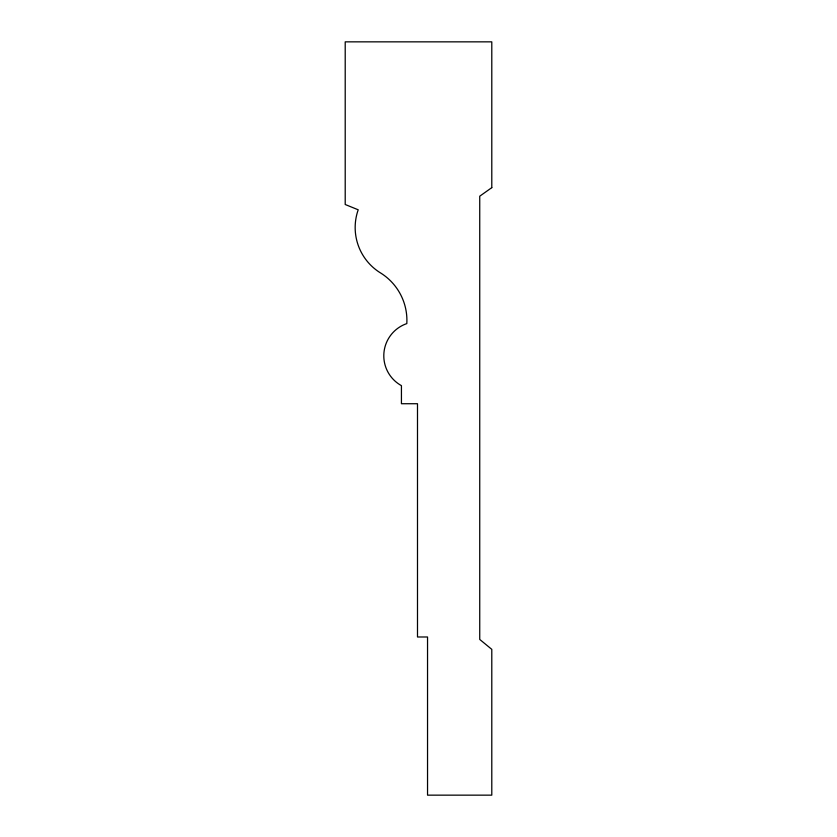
<?xml version="1.0" encoding="UTF-8"?>
<svg xmlns="http://www.w3.org/2000/svg" width="837" height="837" viewBox="0 0 837 837"><rect width="100%" height="100%" fill="white"/><g stroke="black" fill="none" stroke-linecap="round" stroke-linejoin="round"><path stroke-width="1.26" d="M491.79 187.645L479.737 196.203L479.737 639.437L491.79 649.355L491.79 795.15L427.54 795.15L427.54 636.988L417.496 636.988L417.496 403.727L401.436 403.727L401.436 385.648A34.055 34.055 0 0 1 406.813 323.595A55.817 55.817 0 0 0 380.971 273.207A53.317 53.317 0 0 1 358.205 209.794L345.21 204.5L345.21 41.85L491.79 41.85L491.79 187.645"/></g></svg>
